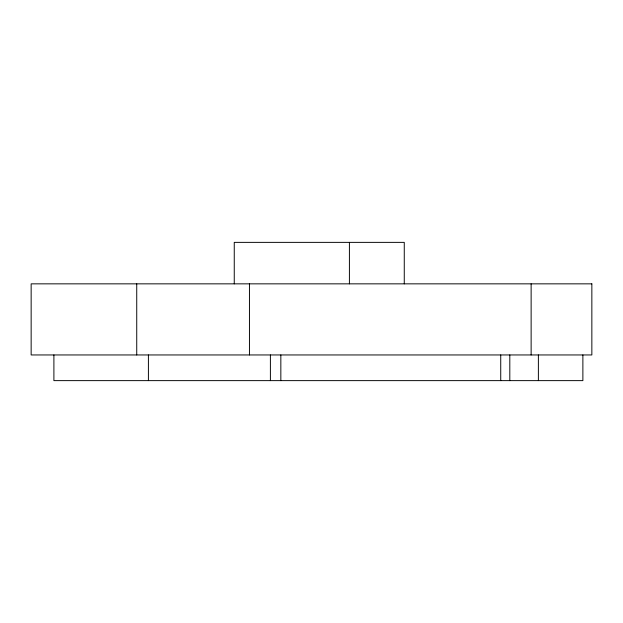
<?xml version="1.0" encoding="UTF-8"?>
<svg xmlns="http://www.w3.org/2000/svg" width="623" height="623" viewBox="0 0 623 623"><rect width="100%" height="100%" fill="white"/><g stroke="black" fill="none" stroke-linecap="round" stroke-linejoin="round"><path stroke-width="0.93" d="M582.879 354.954L582.879 380.63L53.897 380.63L53.897 354.954M538.381 354.954L538.381 380.63M531.131 283.847L531.131 354.954M509.809 354.954L509.809 380.63M500.736 354.954L500.736 380.63M404.265 283.847L404.265 242.37L234.256 242.37L234.256 283.847M349.41 242.37L349.41 283.847M280.841 354.954L280.841 380.63M270.398 354.954L270.398 380.63M249.449 283.847L249.449 354.954M148.406 354.954L148.406 380.63M136.733 283.847L136.733 354.954M591.85 283.847L31.15 283.847L31.15 354.954L591.85 354.954L591.85 283.847"/></g></svg>
